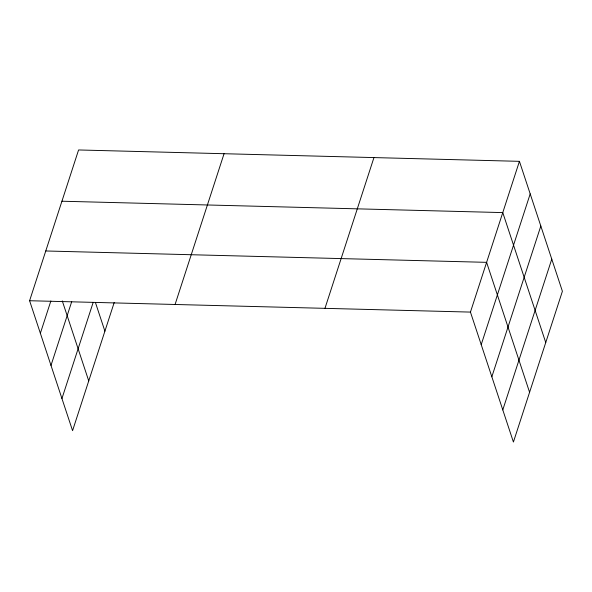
<?xml version="1.0" encoding="UTF-8"?>
<svg xmlns="http://www.w3.org/2000/svg" width="592" height="592" viewBox="0 0 592 592"><rect width="100%" height="100%" fill="white"/><g stroke="black" fill="none" stroke-linecap="round" stroke-linejoin="round"><path stroke-width="0.89" d="M114.219 302.49L72.572 430.665L29.6 300.729L78.581 149.961L519.428 161.335L562.4 291.271L513.419 442.039L470.448 312.095L519.428 161.335M40.367 333.281L50.86 300.988M50.993 365.419L71.699 301.698M61.945 398.527L93.136 302.519M175.077 304.48L224.065 153.713M324.964 308.343L373.952 157.583M481.207 344.655L530.195 193.887M491.841 376.793L540.822 226.026M502.786 409.901L551.774 259.133M61.931 201.221L502.771 212.595L545.743 342.531M45.762 250.978L486.609 262.345L529.581 392.281M29.6 300.729L470.448 312.095M95.423 302.497L104.902 331.165M62.278 300.899L88.741 380.915"/></g></svg>
